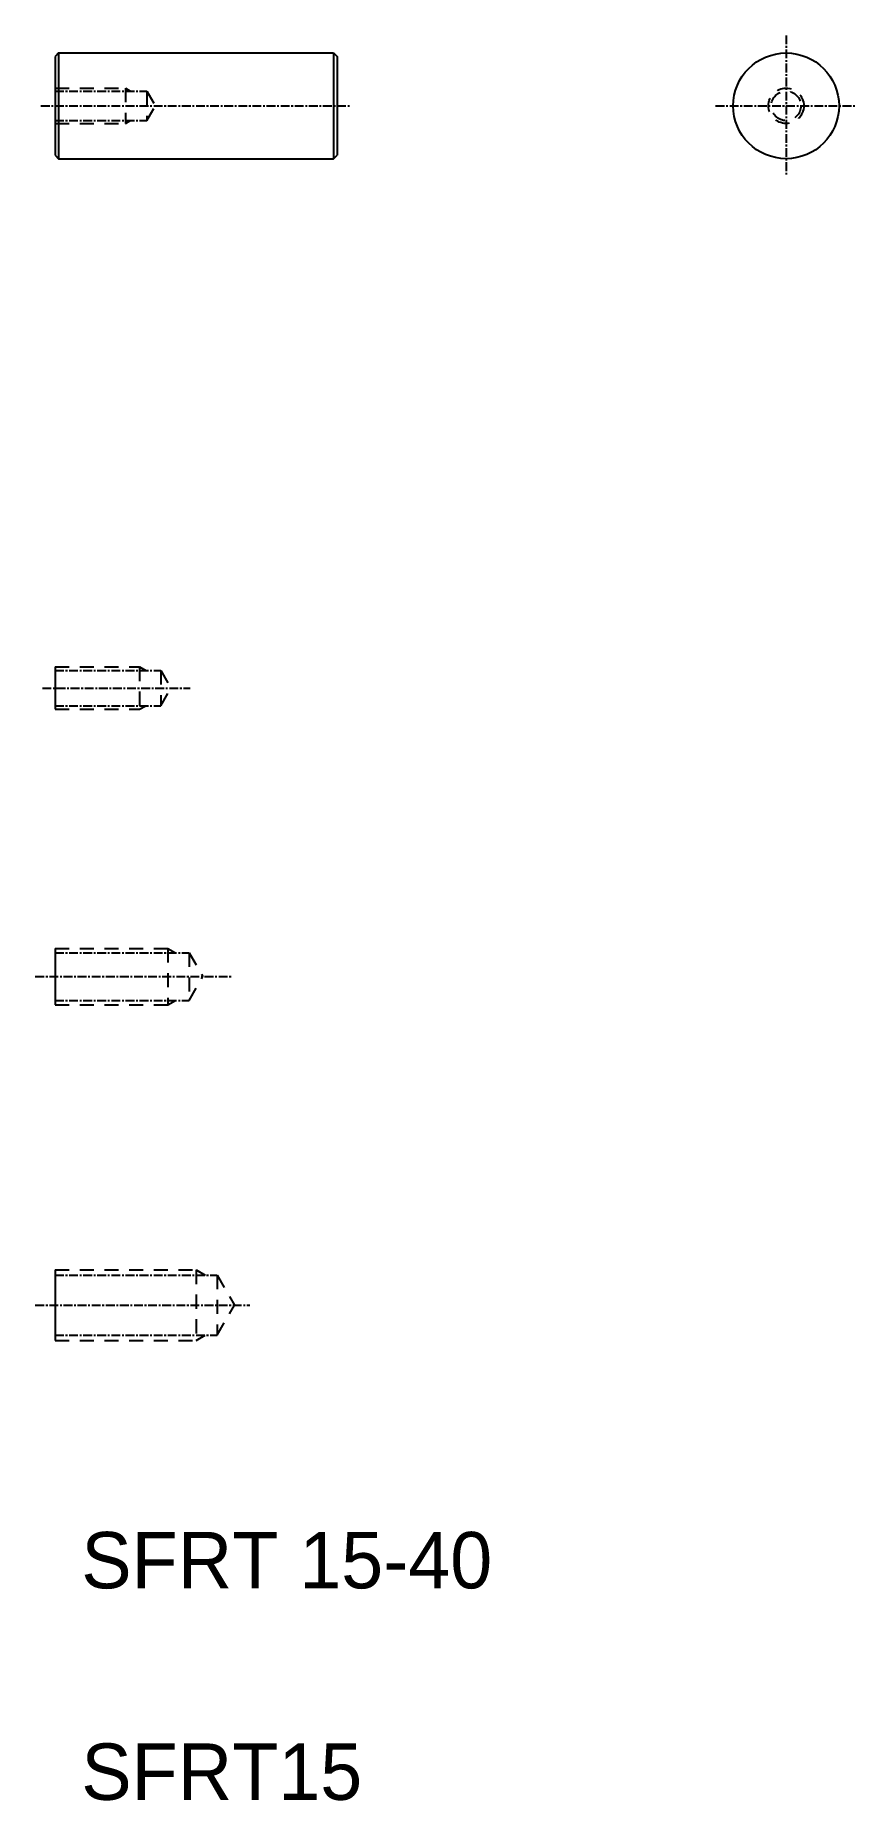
# Model space of a CAD drawing. Extents: x 55 to 171, y 70 to 320.
import ezdxf

# ---------------------------------------------------------------- set-up
doc = ezdxf.new("R2010")
doc.units = 0
doc.linetypes.add('CENTER', pattern=[2, 1.25, -0.25, 0.25, -0.25])
doc.linetypes.add('DASHED', pattern=[3.5, 2, -1.5])
doc.layers.get('0').update_dxf_attribs({"linetype": 'CONTINUOUS'})
doc.layers.add('CENTER', color=1, linetype='CENTER')

msp = doc.modelspace()

# ---------------------------------------------------------------- linework, layer by layer
at = {"color": 7, "linetype": 'CONTINUOUS'}
for p, q in [((58.19, 317.88), (57.69, 317.38)), ((57.69, 317.38), (57.69, 303.38)), ((58.19, 317.88), (97.19, 317.88)), ((58.19, 317.88), (58.19, 302.88)), ((97.19, 317.88), (97.19, 302.88)), ((97.19, 317.88), (97.69, 317.38)), ((97.69, 317.38), (97.69, 303.38)), ((57.69, 303.38), (58.19, 302.88)), ((97.19, 302.88), (97.69, 303.38)), ((58.19, 302.88), (97.19, 302.88)), ((57.69, 230.78), (57.69, 224.78)), ((57.69, 190.87), (57.69, 182.87)), ((57.69, 145.25), (57.69, 135.25))]:
    msp.add_line(p, q, dxfattribs=at)
for p, q in [((97.69, 313.88), (97.69, 313.88)), ((97.69, 310.38), (97.69, 310.38))]:
    msp.add_line(p, q)
at = {"color": 3, "linetype": 'DASHED'}
for p, q in [((57.69, 312.88), (67.69, 312.88)), ((67.69, 312.88), (67.69, 307.88)), ((67.69, 312.88), (68.3, 312.53)), ((70.69, 312.48), (70.69, 308.28)), ((70.69, 312.48), (71.9, 310.38)), ((67.69, 307.88), (68.3, 308.23)), ((70.69, 308.28), (71.9, 310.38)), ((57.69, 307.88), (67.69, 307.88)), ((57.69, 230.78), (69.69, 230.78)), ((69.69, 230.78), (69.69, 224.78)), ((69.69, 230.78), (70.56, 230.28)), ((72.69, 230.28), (72.69, 225.28)), ((72.69, 230.28), (74.13, 227.78)), ((72.69, 225.28), (74.13, 227.78)), ((57.69, 224.78), (69.69, 224.78)), ((69.69, 224.78), (70.56, 225.28)), ((57.69, 190.87), (73.69, 190.87)), ((73.69, 190.87), (73.69, 182.87)), ((73.69, 190.87), (74.77, 190.24)), ((76.69, 190.24), (76.69, 183.49)), ((76.69, 190.24), (78.64, 186.87)), ((76.69, 183.49), (78.64, 186.87)), ((57.69, 182.87), (73.69, 182.87)), ((73.69, 182.87), (74.77, 183.49)), ((57.69, 145.25), (77.69, 145.25)), ((77.69, 145.25), (78.99, 144.5)), ((77.69, 145.25), (77.69, 135.25)), ((80.69, 144.5), (80.69, 136)), ((80.69, 144.5), (83.14, 140.25)), ((80.69, 136), (83.14, 140.25)), ((57.69, 135.25), (77.69, 135.25)), ((77.69, 135.25), (78.99, 136))]:
    msp.add_line(p, q, dxfattribs=at)
msp.add_circle((161.36, 310.38), 7.5)
for radius in [2.5, 2.1]:
    msp.add_circle((161.36, 310.38), radius, dxfattribs=at)
at = {"layer": 'CENTER', "color": 1, "linetype": 'CENTER'}
for p, q in [((161.36, 320.38), (161.36, 300.38)), ((57.69, 312.48), (70.69, 312.48)), ((55.69, 310.38), (99.69, 310.38)), ((57.69, 308.28), (70.69, 308.28)), ((151.36, 310.38), (171.36, 310.38)), ((57.69, 230.28), (72.69, 230.28)), ((55.91, 227.78), (76.84, 227.78)), ((57.69, 225.28), (72.69, 225.28)), ((57.69, 190.24), (76.69, 190.24)), ((54.9, 186.87), (82.8, 186.87)), ((57.69, 183.49), (76.69, 183.49)), ((57.69, 144.5), (80.69, 144.5)), ((54.9, 140.25), (85.31, 140.25)), ((57.69, 136), (80.69, 136))]:
    msp.add_line(p, q, dxfattribs=at)

# ---------------------------------------------------------------- texts
for s, p in [('SFRT 15-40', (61.42, 100.08)), ('SFRT15', (61.42, 70.08))]:
    msp.add_text(s, height=8).set_placement(p)

doc.saveas('drawing.dxf')
